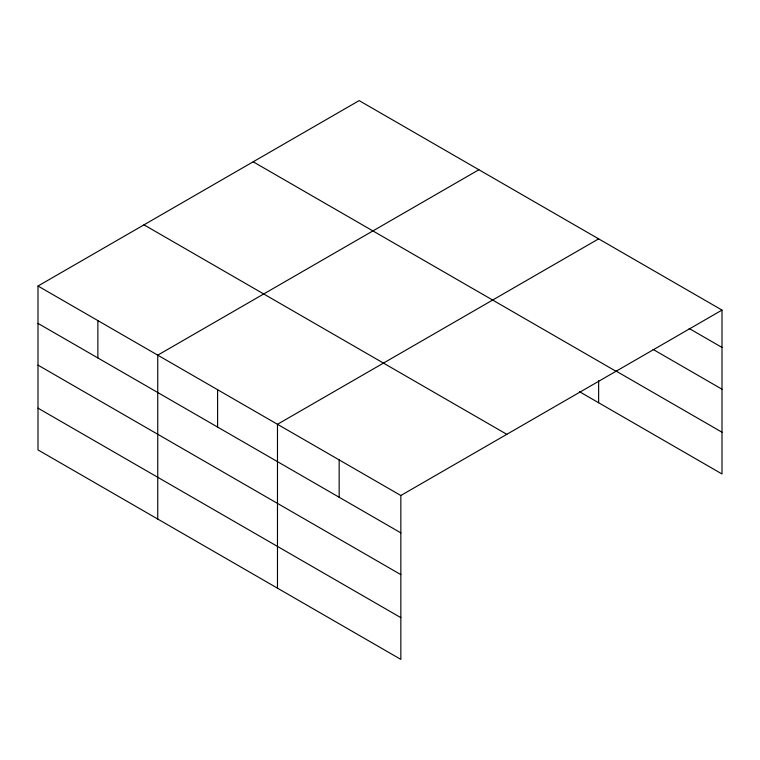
<?xml version="1.0" encoding="UTF-8"?>
<svg xmlns="http://www.w3.org/2000/svg" width="760" height="760" viewBox="0 0 760 760"><rect width="100%" height="100%" fill="white"/><g stroke="black" fill="none" stroke-linecap="round" stroke-linejoin="round"><path stroke-width="1.14" d="M400.843 574.617L400.843 495.51L38 286.026L38 449.91L400.843 659.395L400.843 574.617L38 365.132M579.357 391.618L722 473.974L722 310.089L359.157 100.605L38 286.026M478.895 169.736L157.738 355.158L157.738 519.033M598.633 238.868L277.476 424.289L277.476 588.164M400.843 495.51L722 310.089M689.101 328.453L722 347.444M653.115 349.429L722 389.205M616.113 371.089L722 432.221M253.175 161.794L616.018 371.279M143.982 224.836L506.825 434.321M38 323.38L400.843 532.864M38 408.148L400.843 617.642M598.633 380.712L598.633 402.752M339.159 459.895L339.159 497.249M217.607 389.719L217.607 427.072M97.869 320.587L97.869 357.941"/></g></svg>
